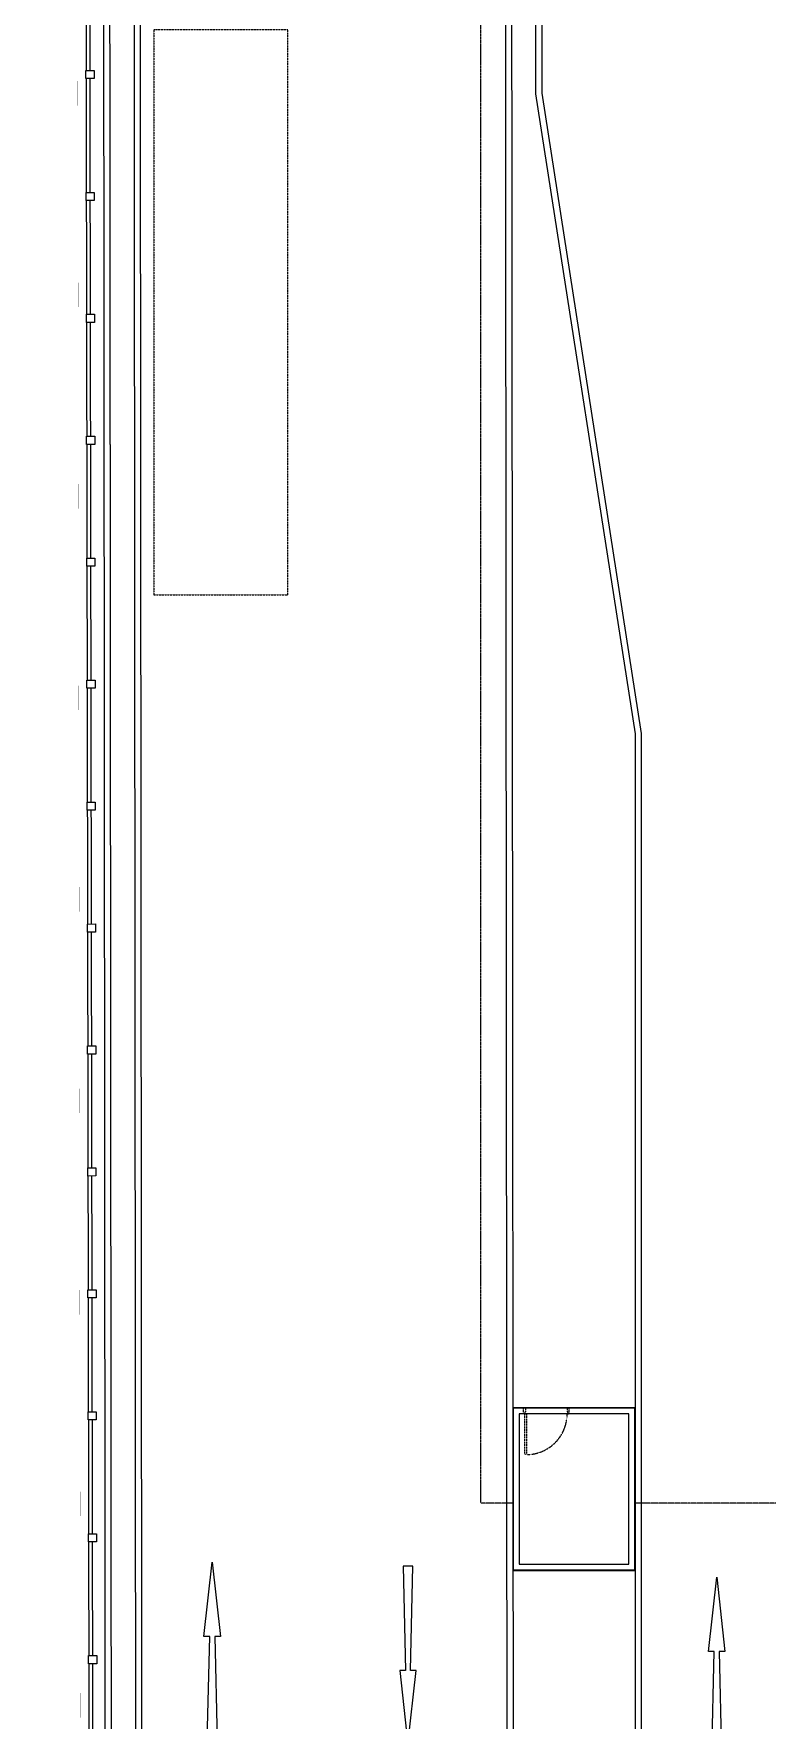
# Model space of a CAD drawing. Header units: inches. Extents: x 30871 to 1364211, y -265788 to 330728.
# Drawn here: x 150080 to 168135, y 86643 to 128136 of the extents above; entities that cross this region are included whole.
import ezdxf

# ---------------------------------------------------------------- set-up
doc = ezdxf.new("R2010")
doc.units = ezdxf.units.IN
doc.header["$MEASUREMENT"] = 0
doc.set_wipeout_variables(frame=1)
for name, pattern in [('$3$HIDDEN2', [0.1875, 0.125, -0.0625]), ('( Hidden )', [0.375, 0.25, -0.125]), ('CENTER', [2, 1.25, -0.25, 0.25, -0.25]), ('HIDDENX2', [0.75, 0.5, -0.25]), ('PHANTOM', [2.5, 1.25, -0.25, 0.25, -0.25, 0.25, -0.25])]:
    doc.linetypes.add(name, pattern=pattern)
for name, color, linetype in [('A-_ANOTGRID----_', 8, 'CENTER'), ('A-_SDRAIN----_', 8, 'HIDDENX2'), ('A-FENCE', 3, 'Continuous'), ('A-HATCH', 8, 'Continuous'), ('A-ROAD', 2, 'Continuous'), ('A-WALL', 7, 'Continuous'), ('AREA', 1, 'Continuous'), ('BO', 10, 'PHANTOM')]:
    doc.layers.add(name, color=color, linetype=linetype)
doc.layers.add('A-DOOR', color=7, linetype='Continuous', lineweight=0)
doc.layers.add('AREA-HID', color=7, linetype='Continuous', plot=False)

# ---------------------------------------------------------------- blocks, each defined once
blk = doc.blocks.new('SITE 2')
at = {"color": 20, "linetype": 'CENTER', "elevation": 0}
blk.add_lwpolyline([(1177812, 10221601), (1164051, 10182759), (993855, 10182759), (993855, 10348260), (1186670, 10348162), (1212511, 10319539), (1177812, 10221601)], dxfattribs=at)
at = {"layer": 'BO', "const_width": 1, "elevation": 1000}
blk.add_lwpolyline([(984012, 10172759), (983705, 10358262)], dxfattribs=at)
blk = doc.blocks.new('A$C00AB2A1E')
at = {"layer": 'A-ROAD', "linetype": 'Continuous', "extrusion": (0, 0, -1)}
blk.add_lwpolyline([(-82, 0), (-144, 2560), (0, 2560), (-204, 4388), (-408, 2560), (-264, 2560), (-326, 0)], close=True, dxfattribs=at)
blk = doc.blocks.new('door-1000-singleswing')
at = {"color": 8, "linetype": '( Hidden )', "lineweight": 5}
for points in [[(184162, -2892513), (184122, -2892513), (184122, -2891513), (184162, -2891513)], [(183072, -2892663), (183122, -2892663), (183122, -2892563), (183107, -2892563), (183107, -2892513), (183072, -2892513)], [(184197, -2892663), (184147, -2892663), (184147, -2892563), (184162, -2892563), (184162, -2892513), (184197, -2892513)]]:
    blk.add_lwpolyline(points, close=True, dxfattribs=at)
blk.add_arc((184122, -2892513), 1000, 90, 180, dxfattribs=at)
blk = doc.blocks.new('SIDEDRAIN')
at = {"layer": 'A-_SDRAIN----_', "linetype": '$3$HIDDEN2'}
for points in [[(-569778, 18426149), (-408302, 18426149), (-354151, 18578990), (-383006, 18610950), (-589128, 18611052), (-588974, 18425849)], [(-569778, 18426299), (-408408, 18426299), (-354322, 18578956), (-383072, 18610800), (-588978, 18610902), (-588824, 18425849)], [(-569778, 18426899), (-408831, 18426899), (-355007, 18578819), (-383339, 18610200), (-588377, 18610301), (-588224, 18425849)], [(-569778, 18427049), (-408937, 18427049), (-355179, 18578785), (-383406, 18610050), (-588227, 18610151), (-588074, 18425849)]]:
    blk.add_lwpolyline(points, dxfattribs=at)
blk = doc.blocks.new('COL-FENCE')
blk.add_wipeout([(-100, 100), (100, 100), (100, -100), (-100, -100)]).dxf.layer = 'A-FENCE'
at = {"layer": 'A-FENCE'}
blk.add_lwpolyline([(-100, -100), (-100, 100), (100, 100), (100, -100)], close=True, dxfattribs=at)

msp = doc.modelspace()

# ---------------------------------------------------------------- linework, layer by layer
at = {"layer": 'A-_ANOTGRID----_', "const_width": 0.1, "elevation": 0}
for points in [[(135174.227, 126679.161), (375172.579, 126679.161)], [(135174.227, 114679.161), (375172.579, 114679.161)], [(135174.227, 108679.161), (375172.579, 108679.161)], [(135174.227, 102679.161), (375172.579, 102679.161)], [(135174.227, 96679.161), (375172.579, 96679.161)]]:
    msp.add_lwpolyline(points, dxfattribs=at)
at = {"layer": 'A-HATCH', "color": 8, "elevation": 0}
msp.add_lwpolyline([(162583.575, 243836.245), (162583.575, 126671.122), (165033.275, 110923.871), (165033.275, 84584.63, -0.803595949), (161735.062, 84630.986), (161603.172, 243836.191), (162583.575, 243836.246)], format="xyb", dxfattribs=at)
msp.add_lwpolyline([(162433.575, 243686.238), (162433.575, 126659.525), (164883.275, 110912.273), (164883.275, 84602.442, -0.795113118), (161885.049, 84646.673), (161753.296, 243686.199)], format="xyb", close=True, dxfattribs=at)
at = {"layer": 'A-WALL', "elevation": 0}
msp.add_lwpolyline([(151440.847, 82033.202), (151540.847, 82033.282), (151233.825, 267335.463), (358276.897, 267233.436), (387174.221, 235226.178), (332934.257, 82132.689), (171032.275, 82132.827), (171032.275, 82032.827), (333004.918, 82032.689), (387288.382, 235248.957), (358321.36, 267333.414), (151133.659, 267435.512), (151440.847, 82033.116)], dxfattribs=at)
at = {"layer": 'A-WALL', "linetype": '( Hidden )', "elevation": 0}
msp.add_lwpolyline([(153035.37, 128230.931), (153035.37, 114330.931), (156335.37, 114330.931), (156335.37, 128230.931)], close=True, dxfattribs=at)

# ---------------------------------------------------------------- block references
at = {"layer": 'A-ROAD'}
for p in [(154270.1, 86145.404), (166685.921, 85775.089)]:
    msp.add_blockref('A$C00AB2A1E', p, dxfattribs=at)
at = {"layer": 'A-ROAD', "xscale": -1, "rotation": 180}
msp.add_blockref('A$C00AB2A1E', (159087.051, 90430.557), dxfattribs=at)
at = {"layer": 'BO'}
msp.add_blockref('SITE 2', (-832772.253, -10090776.26, 0), dxfattribs=at)

# ---------------------------------------------------------------- next in the draw order: wipeouts: each hides what was drawn before it
msp.add_wipeout([(161877.026, 94330.988), (161877.026, 90330.988), (164877.026, 90330.988), (164877.026, 94330.988)]).translate(0, 0, 0).dxf.layer = 'A-WALL'

# ---------------------------------------------------------------- next in the draw order: linework, layer by layer
at = {"layer": 'A-WALL', "elevation": 0}
for points in [[(161877.026, 90330.988), (164877.026, 90330.988), (164877.026, 94330.988), (161877.026, 94330.988)], [(162027.026, 90480.988), (164727.026, 90480.988), (164727.026, 94180.988), (162027.026, 94180.988)]]:
    msp.add_lwpolyline(points, close=True, dxfattribs=at)
at = {"layer": 'AREA', "elevation": 0}
msp.add_lwpolyline([(161877.026, 94330.931), (164877.026, 94330.931), (164877.026, 90330.931), (161877.026, 90330.931)], close=True, dxfattribs=at)
at = {"layer": 'AREA-HID', "elevation": 0}
msp.add_lwpolyline([(161877.026, 94338.613), (164877.026, 94338.613), (164877.026, 90338.613), (161877.026, 90338.613)], close=True, dxfattribs=at)

# ---------------------------------------------------------------- next in the draw order: block references
at = {"layer": 'A-_SDRAIN----_'}
msp.add_blockref('SIDEDRAIN', (740811.504, -18343866.468, 0), dxfattribs=at)
at = {"layer": 'A-DOOR', "rotation": 180}
msp.add_blockref('door-1000-singleswing', (346331.077, -2798332.392, 0), dxfattribs=at)

# ---------------------------------------------------------------- next in the draw order: block references
at = {"layer": 'A-FENCE', "rotation": 0.09493170507952277}
for p in [(151466.122, 127133.223, 0), (151471.092, 124133.227, 0), (151476.063, 121133.231, 0), (151481.034, 118133.235, 0), (151486.004, 115133.239, 0), (151490.975, 112133.243, 0), (151495.945, 109133.247, 0), (151500.916, 106133.252, 0), (151505.887, 103133.256, 0), (151510.857, 100133.26, 0), (151515.828, 97133.264, 0), (151520.799, 94133.268, 0), (151525.769, 91133.272, 0), (151530.74, 88133.276, 0)]:
    msp.add_blockref('COL-FENCE', p, dxfattribs=at)

doc.saveas('drawing.dxf')
